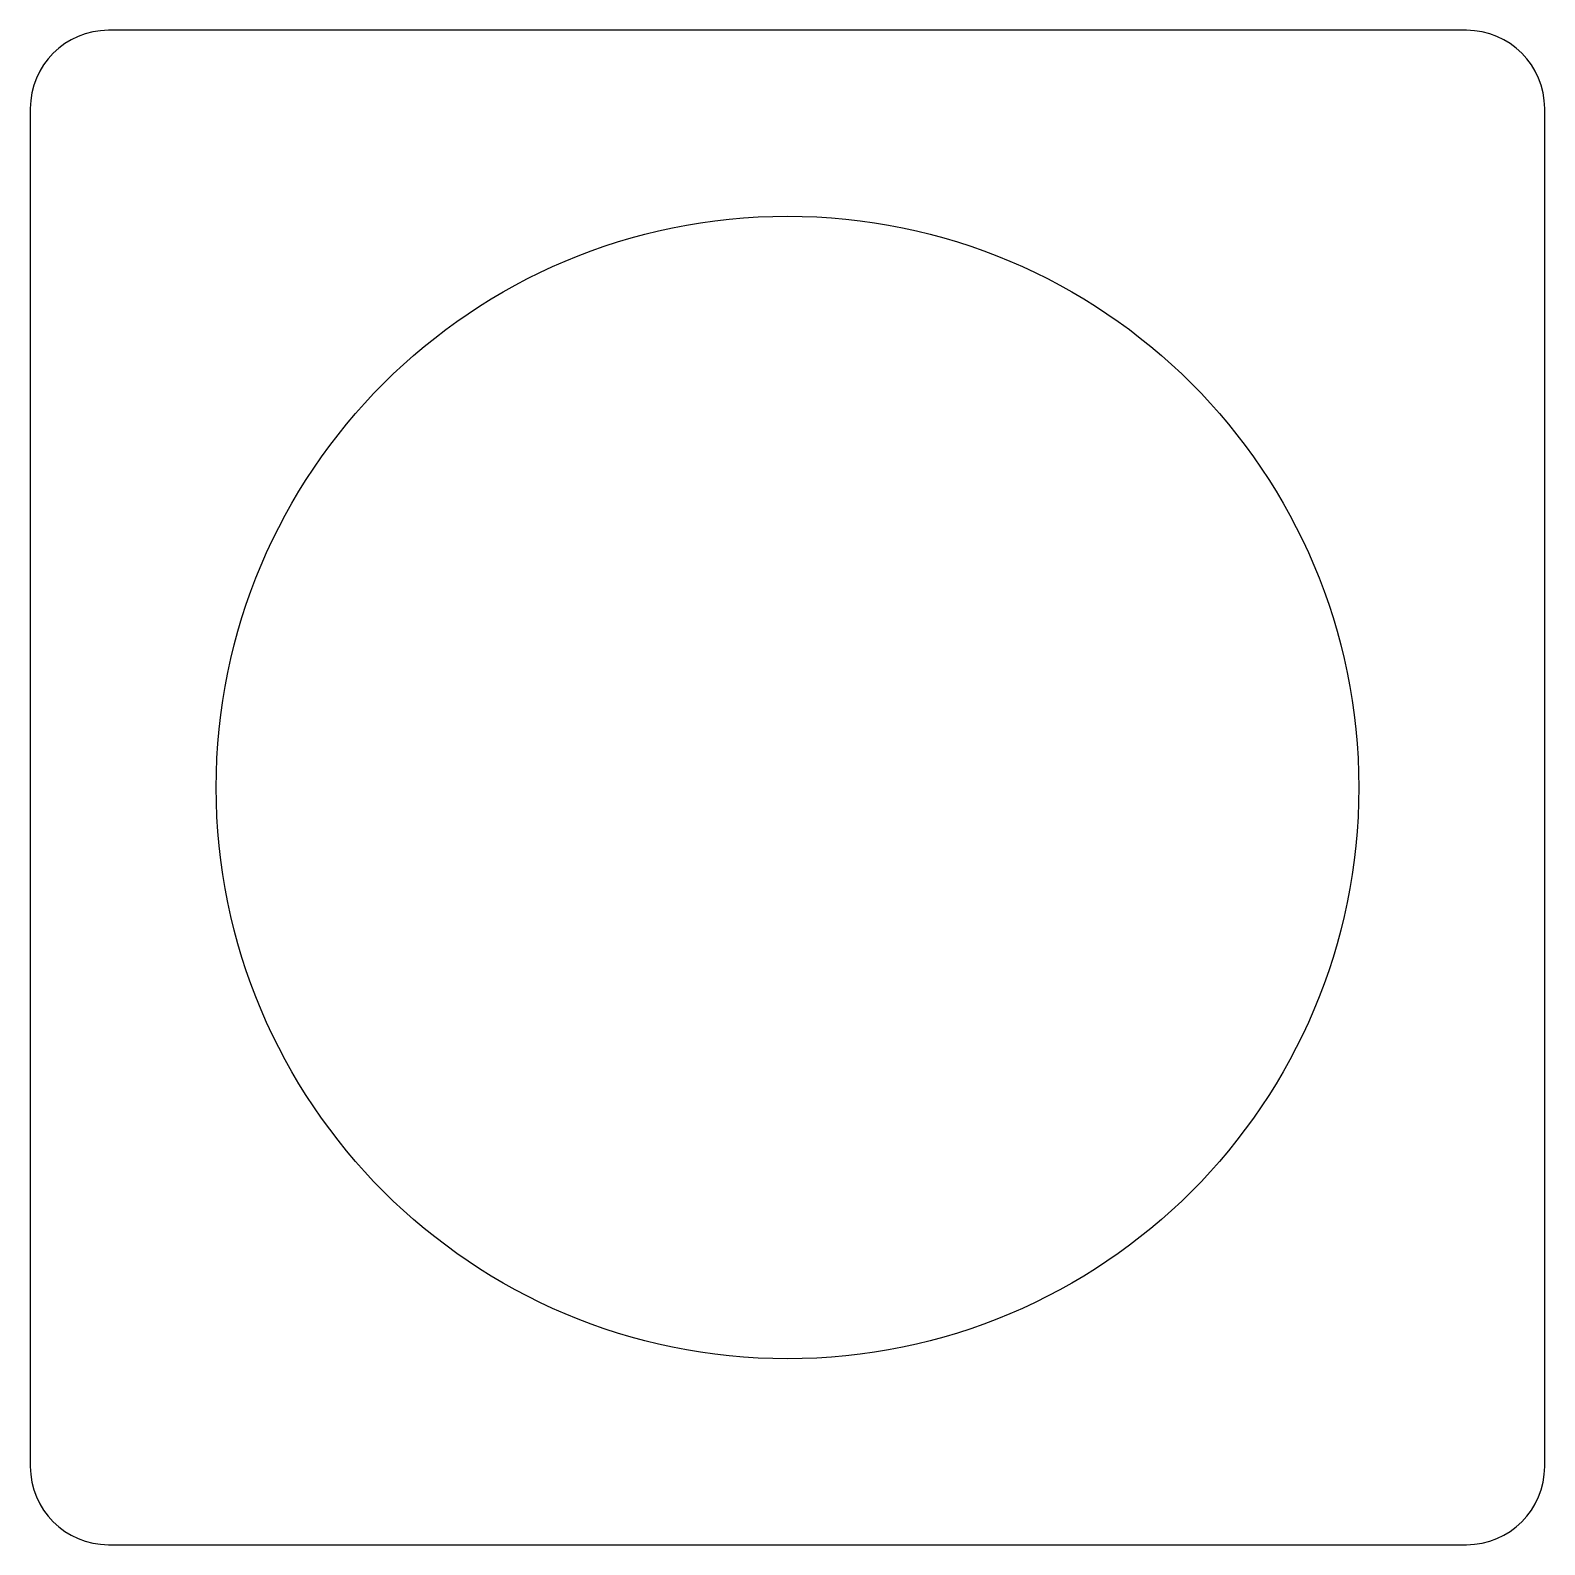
# Model space of a CAD drawing. Header units: millimetres. Extents: x 109.6 to 167.8, y -269.7 to -211.6.
import ezdxf

# ---------------------------------------------------------------- set-up
doc = ezdxf.new("R2010")
doc.units = ezdxf.units.MM

msp = doc.modelspace()

# ---------------------------------------------------------------- linework, layer by layer
for p, q in [((164.758, -211.618), (112.628, -211.618)), ((109.628, -214.618), (109.628, -266.748)), ((167.758, -266.748), (167.758, -214.618)), ((112.628, -269.748), (164.758, -269.748))]:
    msp.add_line(p, q)
msp.add_circle((138.693, -240.683), 21.93)
for centre, start, end in [((112.628, -214.618), 90, 180), ((164.758, -214.618), 0, 90), ((112.628, -266.748), 180, 270), ((164.758, -266.748), 270, 360)]:
    msp.add_arc(centre, 3, start, end)

doc.saveas('drawing.dxf')
